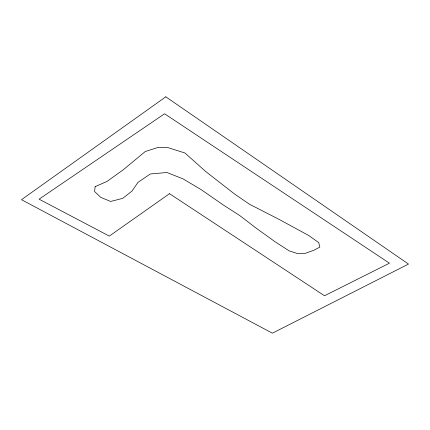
<?xml version="1.0" encoding="UTF-8"?>
<svg xmlns="http://www.w3.org/2000/svg" width="430" height="430" viewBox="0 0 430 430"><rect width="100%" height="100%" fill="white"/><g stroke="black" fill="none" stroke-linecap="round" stroke-linejoin="round"><path stroke-width="0.64" d="M95.143 186.652L94.579 191.527L100.776 197.381L110.628 201.444L122.738 198.354L132.026 191.038L137.939 182.422L150.328 173.973L166.942 172.505L182.992 178.848L201.294 189.737L223.82 205.346L239.585 215.425L256.764 228.593L275.066 241.757L289.143 250.862L297.146 253.415L305.262 253.345L313.921 250.212L319.834 247.121L318.705 242.574L308.573 235.42L279.57 219.649L249.443 204.207L234.517 193.968L205.518 171.371L184.964 152.999L167.506 147.474L157.934 147.474L145.259 151.537L123.297 169.743L106.968 181.449L95.143 186.652M165.803 96.814L21.5 199.692L272.394 333.185L408.5 264.074L165.803 96.814M169.506 193.683L109.306 236.102L39.092 199.171L164.572 113.773L389.446 263.192L324.505 295.759L169.506 193.683"/></g></svg>
